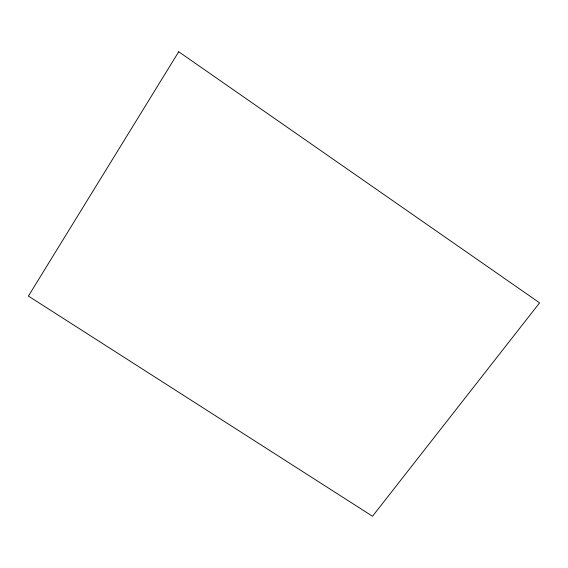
<?xml version="1.0" encoding="UTF-8"?>
<svg xmlns="http://www.w3.org/2000/svg" width="568" height="568" viewBox="0 0 568 568"><rect width="100%" height="100%" fill="white"/><g stroke="black" fill="none" stroke-linecap="round" stroke-linejoin="round"><path stroke-width="0.85" d="M178.714 51.752L28.4 296.07L372.509 516.248L539.6 302.851L178.714 51.752"/></g></svg>
